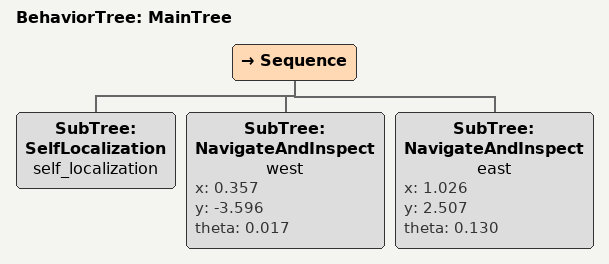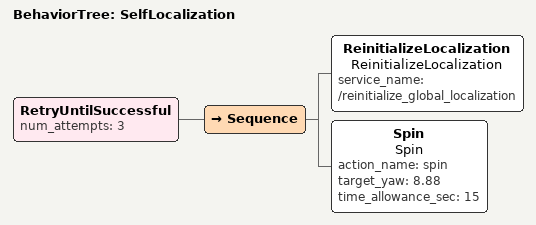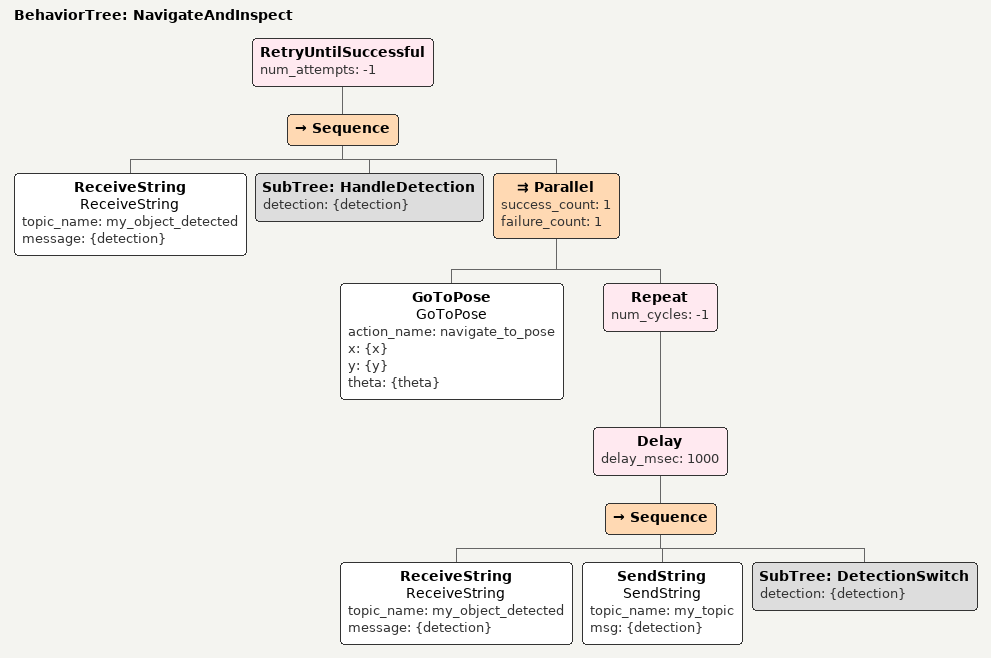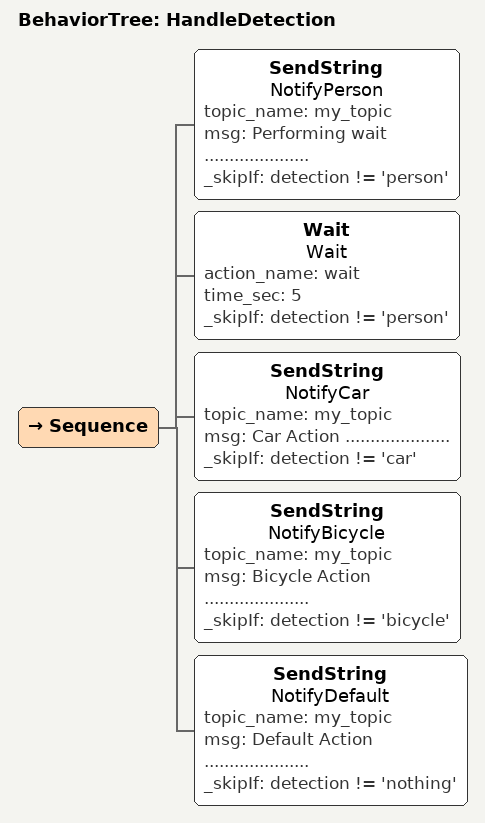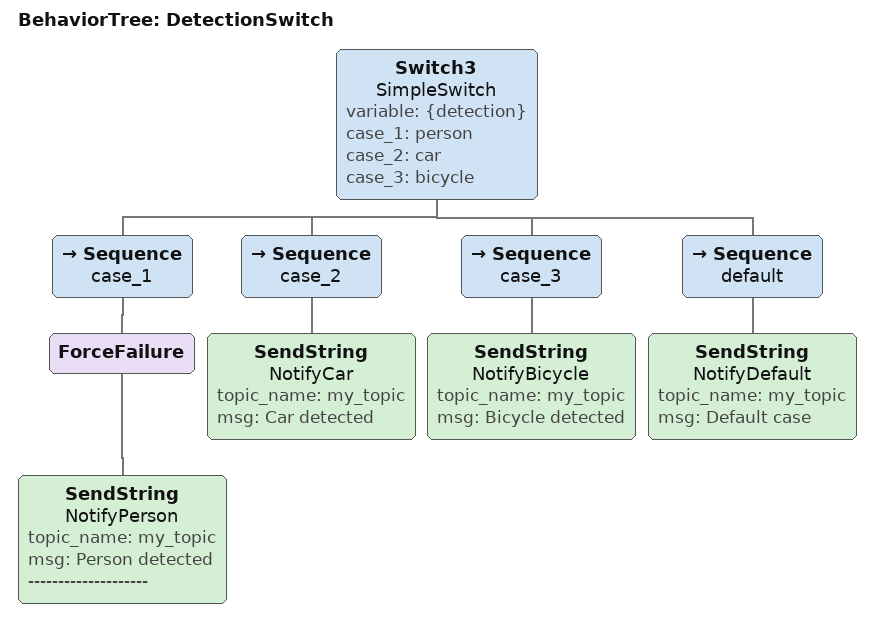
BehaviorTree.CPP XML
<!-- https://www.behaviortree.dev/docs/guides/pre_post_conditions/ -->

<root BTCPP_format="4" main_tree_to_execute="MainTree">
    <BehaviorTree ID="MainTree">
        <Sequence>
            <SubTree ID="SelfLocalization" name="self_localization"/>
            <SubTree ID="NavigateAndInspect" name="west" x="0.357" y="-3.596" theta="0.017"/>
            <SubTree ID="NavigateAndInspect" name="east" x="1.026" y="2.507" theta="0.130"/>
        </Sequence>
    </BehaviorTree>

    <!-- SubTree for the Self Localization -->
    <BehaviorTree ID="SelfLocalization">
        <RetryUntilSuccessful num_attempts="3">
            <Sequence>
                <ReinitializeLocalization name="ReinitializeLocalization" service_name="/reinitialize_global_localization"/>
                <Spin name="Spin" action_name="spin" target_yaw="8.88" time_allowance_sec="15"/>
            </Sequence>
        </RetryUntilSuccessful>
    </BehaviorTree>

    <!-- SubTree for the Navigate and Inspect Objects -->
    <BehaviorTree ID="NavigateAndInspect">
        <RetryUntilSuccessful num_attempts="-1">
            <Sequence>
                <ReceiveString name="ReceiveString" topic_name="my_object_detected" message="{detection}"/>
                <SubTree ID="HandleDetection" detection="{detection}"/>
                <Parallel success_count="1" failure_count="1">
                    <GoToPose name="GoToPose" action_name="navigate_to_pose" x="{x}" y="{y}" theta="{theta}"/>
                    <Repeat num_cycles="-1">
                        <Delay delay_msec="1000"> <!-- Adjust the delay for the inspection interval -->
                            <Sequence>
                                <ReceiveString name="ReceiveString" topic_name="my_object_detected" message="{detection}"/>
                                <SendString name="SendString" topic_name="my_topic" msg="{detection}"/>
                                <SubTree ID="DetectionSwitch" detection="{detection}"/>
                            </Sequence>
                        </Delay>
                    </Repeat>
                </Parallel>
            </Sequence>
        </RetryUntilSuccessful>
    </BehaviorTree>

    <!-- SubTree for handling detection actions -->
    <BehaviorTree ID="HandleDetection">
        <Sequence>
            <SendString name="NotifyPerson" topic_name="my_topic" msg="Performing wait ....................." _skipIf="detection != 'person'"/>
            <Wait name="Wait" action_name="wait" time_sec="5" _skipIf="detection != 'person'"/>
            <!-- other actions for other detections -->
            <SendString name="NotifyCar" topic_name="my_topic" msg="Car Action ....................." _skipIf="detection != 'car'"/>
            <SendString name="NotifyBicycle" topic_name="my_topic" msg="Bicycle Action ....................." _skipIf="detection != 'bicycle'"/>
            <SendString name="NotifyDefault" topic_name="my_topic" msg="Default Action ....................." _skipIf="detection != 'nothing'"/>
        </Sequence>
    </BehaviorTree>

    <!-- SubTree for the switch based on the detection -->
    <BehaviorTree ID="DetectionSwitch">
        <Switch3 name="SimpleSwitch" variable="{detection}" case_1="person" case_2="car" case_3="bicycle">
            <Sequence name="case_1">
                <ForceFailure>
                    <SendString name="NotifyPerson" topic_name="my_topic" msg="Person detected --------------------"/>
                </ForceFailure>
            </Sequence>
            <Sequence name="case_2">
                <SendString name="NotifyCar" topic_name="my_topic" msg="Car detected"/>
            </Sequence>
            <Sequence name="case_3">
                <SendString name="NotifyBicycle" topic_name="my_topic" msg="Bicycle detected"/>
            </Sequence>
            <Sequence name="default">
                <SendString name="NotifyDefault" topic_name="my_topic" msg="Default case"/>
            </Sequence>
        </Switch3>
    </BehaviorTree>

</root>
